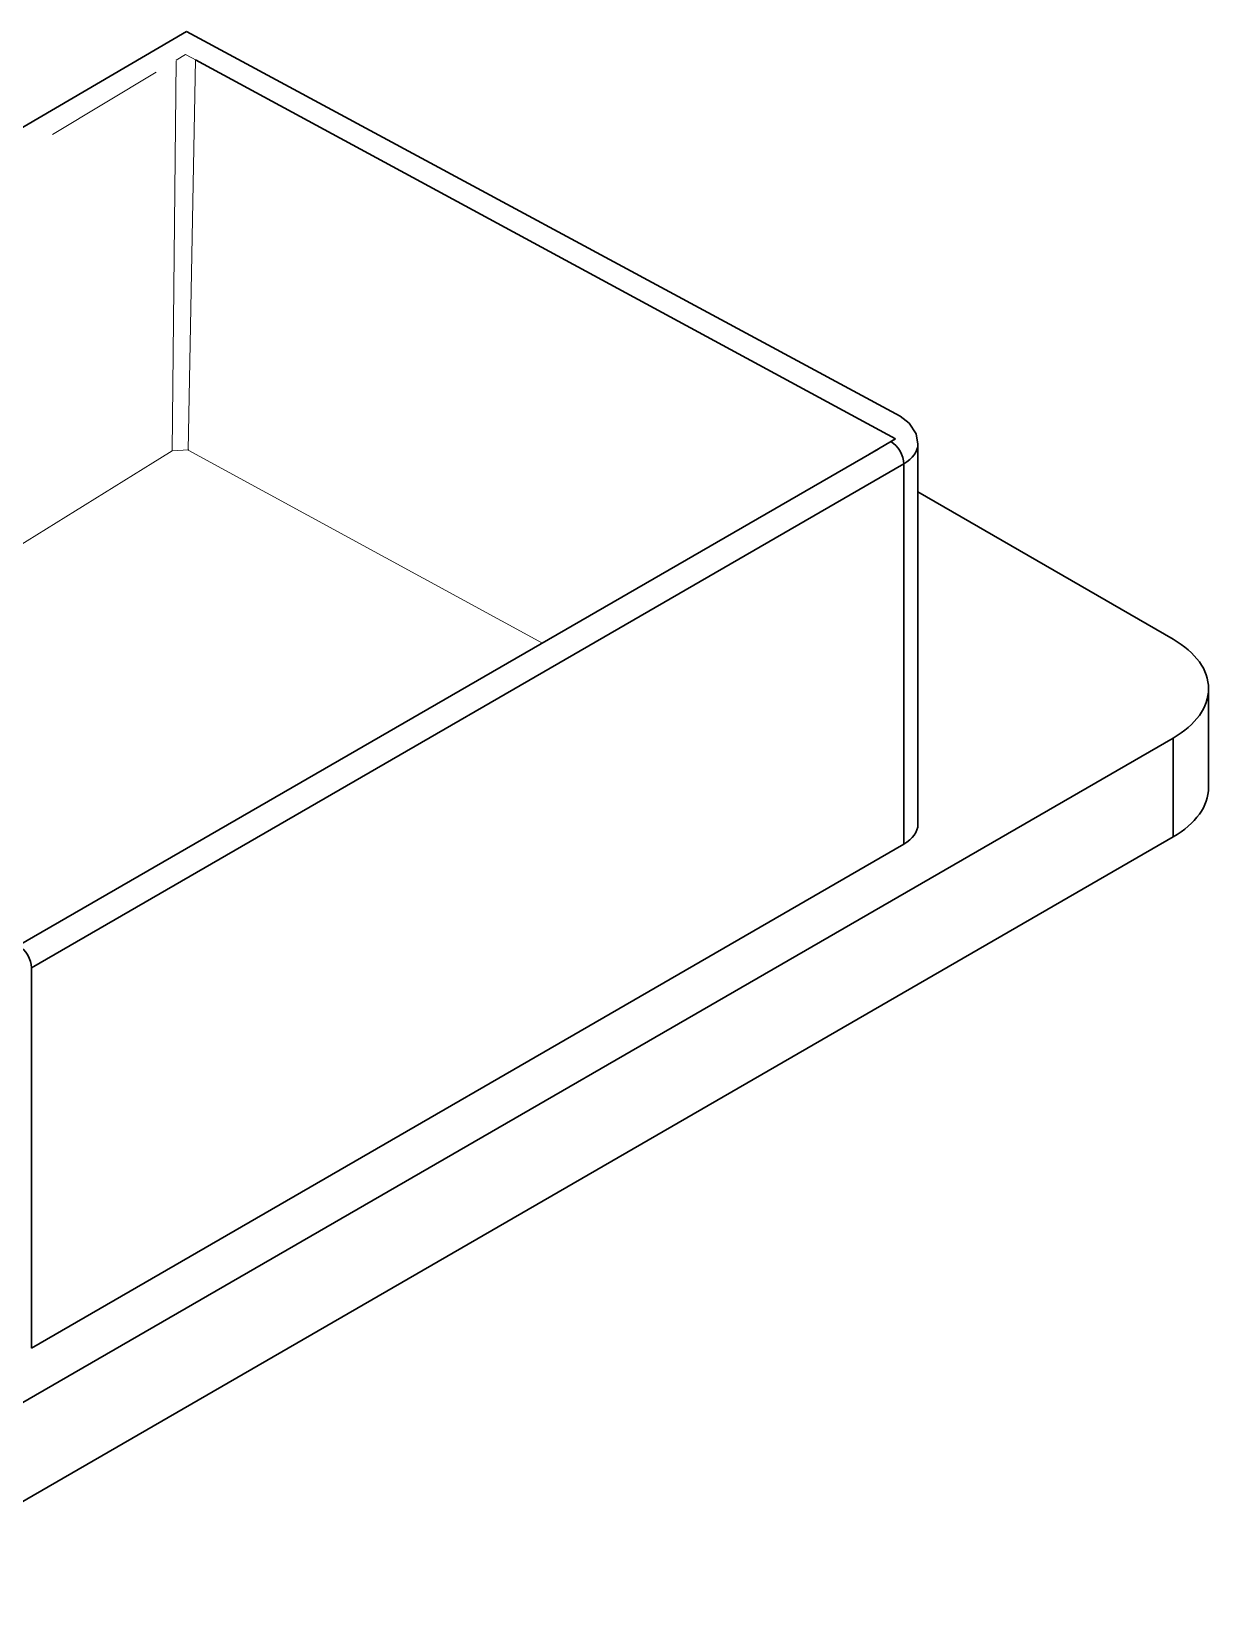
# Model space of a CAD drawing. Header units: millimetres. Extents: x -105 to 105, y -148 to 148.
# Drawn here: x 64.36 to 83.83, y -71.38 to -45.41 of the extents above; entities that cross this region are included whole.
import ezdxf

# ---------------------------------------------------------------- set-up
doc = ezdxf.new("R2010")
doc.units = ezdxf.units.MM
doc.linetypes.add('点画线', pattern=[18, 12, -2, 2, -2])
doc.layers.get('0').update_dxf_attribs({"lineweight": 18})

msp = doc.modelspace()

# ---------------------------------------------------------------- linework, layer by layer
at = {"color": 7, "lineweight": 30, "ltscale": 0.054093}
msp.add_line((52.551, -53.826), (66.926, -45.414), dxfattribs=at)
at = {"color": 7, "lineweight": 30, "ltscale": 0.014887}
msp.add_line((66.926, -45.414), (78.723, -51.77), dxfattribs=at)
at = {"linetype": '点画线'}
for p, q in [((52.709, -54.326), (66.751, -45.89)), ((66.754, -45.901), (66.688, -52.344)), ((66.751, -45.89), (66.908, -45.796)), ((66.908, -45.796), (67.188, -45.945)), ((67.074, -45.883), (66.954, -52.332)), ((66.688, -52.346), (58.188, -57.612)), ((66.68, -52.344), (66.965, -52.331)), ((66.954, -52.332), (72.811, -55.526))]:
    msp.add_line(p, q, dxfattribs=at)
at = {"color": 7, "lineweight": 30, "ltscale": 0.010556}
for p, q in [((67.074, -45.883), (78.651, -52.148)), ((78.651, -52.148), (78.207, -52.404))]:
    msp.add_line(p, q, dxfattribs=at)
at = {"color": 7, "lineweight": 30, "ltscale": 0.055114}
msp.add_line((78.361, -52.316), (64.148, -60.522), dxfattribs=at)
at = {"color": 7, "lineweight": 30, "ltscale": 0.157175}
for p, q in [((79.019, -58.521), (79.019, -52.234)), ((78.785, -58.848), (78.785, -52.561))]:
    msp.add_line(p, q, dxfattribs=at)
at = {"color": 7, "lineweight": 30, "ltscale": 0.416413}
msp.add_line((78.785, -52.561), (64.36, -60.889), dxfattribs=at)
at = {"color": 7, "lineweight": 30, "ltscale": 0.121835}
msp.add_line((79.019, -53.023), (83.24, -55.459), dxfattribs=at)
at = {"color": 7, "lineweight": 30, "ltscale": 0.040825}
for p, q in [((83.825, -57.909), (83.825, -56.276)), ((83.24, -58.725), (83.24, -57.092))]:
    msp.add_line(p, q, dxfattribs=at)
at = {"color": 7, "lineweight": 30}
for p, q in [((83.24, -57.092), (61.319, -69.748)), ((83.24, -58.725), (61.319, -71.381))]:
    msp.add_line(p, q, dxfattribs=at)
at = {"color": 7, "lineweight": 30, "ltscale": 0.416414}
msp.add_line((78.785, -58.848), (64.36, -67.176), dxfattribs=at)
at = {"color": 7, "lineweight": 30, "ltscale": 0.157176}
msp.add_line((64.36, -67.176), (64.36, -60.889), dxfattribs=at)
at = {"color": 7, "lineweight": 30}
msp.add_lwpolyline([(79.019, -52.234), (78.989, -52.067), (78.876, -51.89), (78.723, -51.77)], dxfattribs=at)
for centre, major_axis, start_param, end_param in [((78.573, -52.438), (0.15, -0.26), 0.785398, 2.356194), ((78.219, -52.234), (0.8, 0), 5.497787, 6.283185), ((81.825, -56.276), (2, 0), 0, 0.785398), ((81.825, -56.276), (2, 0), 5.497787, 6.283185), ((81.825, -57.909), (2, 0), 5.497787, 6.283185), ((78.219, -58.521), (0.8, 0), 5.497787, 6.283185), ((64.148, -60.766), (0.15, -0.26), 0.785398, 2.356194)]:
    msp.add_ellipse(centre, major_axis=major_axis, ratio=0.57735, start_param=start_param, end_param=end_param, dxfattribs=at)

doc.saveas('drawing.dxf')
